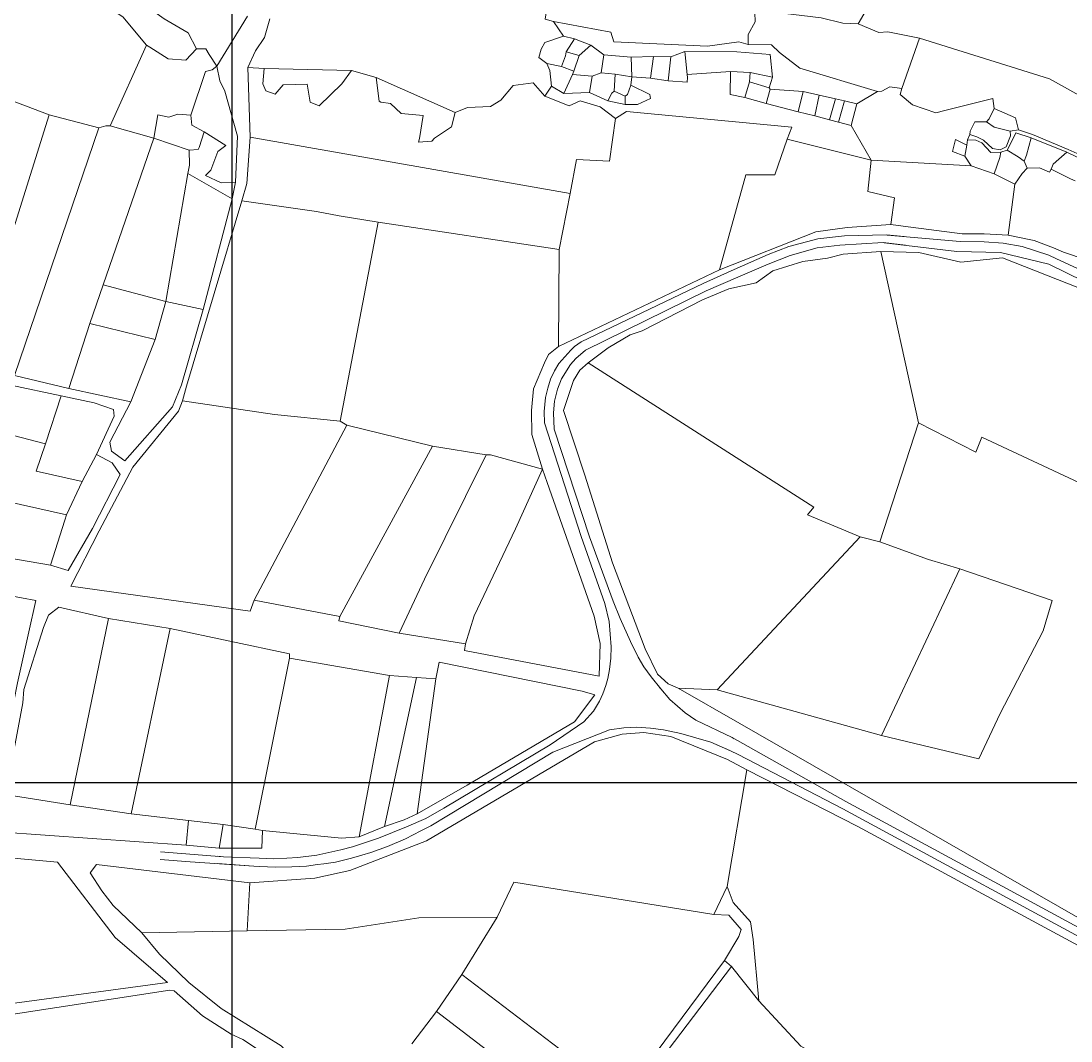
# Model space of a CAD drawing. Header units: metres. Extents: x 548946 to 557077, y 1838800 to 1845419.
# Drawn here: x 550899 to 551401, y 1841876 to 1842365 of the extents above; entities that cross this region are included whole.
import ezdxf

# ---------------------------------------------------------------- set-up
doc = ezdxf.new("R2010")
doc.units = ezdxf.units.M
doc.header["$LTSCALE"] = 28
for name, color, linetype, lineweight in [('10', 7, 'Continuous', 13), ('22', 7, 'Continuous', 13), ('60', 7, 'Continuous', 25)]:
    doc.layers.add(name, color=color, linetype=linetype, lineweight=lineweight)

msp = doc.modelspace()

# ---------------------------------------------------------------- linework, layer by layer
at = {"layer": '10'}
for p, q in [((551323.46, 1842404.3), (551299.53, 1842363.2)), ((550992.64, 1842342.95), (551007.4, 1842366.89)), ((551158.48, 1842357.34), (551153.7, 1842364.39)), ((550941.65, 1842314.41), (550959.07, 1842353)), ((551163.75, 1842356.13), (551171.57, 1842352.98)), ((551171.57, 1842352.98), (551166.05, 1842348.07)), ((551171.57, 1842352.98), (551177.81, 1842348.44)), ((551320.44, 1842332.27), (551328.96, 1842356.43)), ((551159.89, 1842349.83), (551166.05, 1842348.07)), ((551166.05, 1842348.07), (551163.45, 1842340.58)), ((551177.81, 1842348.44), (551176.53, 1842339.72)), ((551177.81, 1842348.44), (551190.85, 1842347.33)), ((551190.85, 1842347.33), (551201.58, 1842347.67)), ((551190.85, 1842347.33), (551191.17, 1842337.88)), ((551201.58, 1842347.67), (551200.2, 1842337.26)), ((551201.58, 1842347.67), (551209.93, 1842347.43)), ((551209.93, 1842347.43), (551208.71, 1842335.92)), ((551209.93, 1842347.43), (551216.57, 1842350.06)), ((551216.57, 1842350.06), (551217.79, 1842338.97)), ((551007.52, 1842342.3), (551008.64, 1842309.03)), ((551015.32, 1842341.79), (551007.52, 1842342.3)), ((551015.32, 1842341.79), (551057.08, 1842340.89)), ((551068.88, 1842337.53), (551057.08, 1842340.89)), ((551068.88, 1842337.53), (551106.66, 1842320.81)), ((551162.87, 1842338.96), (551158.64, 1842329.82)), ((551162.87, 1842338.96), (551163.45, 1842340.58)), ((551162.87, 1842338.96), (551172.24, 1842338.24)), ((551172.24, 1842338.24), (551170.95, 1842330.28)), ((551182.85, 1842331.02), (551183.3, 1842339.07)), ((551183.3, 1842339.07), (551191.17, 1842337.88)), ((551191.17, 1842337.88), (551190.81, 1842333.8)), ((551191.17, 1842337.88), (551200.2, 1842337.26)), ((551200.2, 1842337.26), (551208.71, 1842335.92)), ((551217.79, 1842338.97), (551238.39, 1842340.43)), ((551258.56, 1842337.75), (551247.83, 1842339.86)), ((551256.94, 1842332.64), (551258.56, 1842337.75)), ((551152.76, 1842333.41), (551149.63, 1842328.61)), ((551247.59, 1842335.41), (551256.94, 1842332.64)), ((551257.49, 1842332.01), (551273.16, 1842330.81)), ((551179.76, 1842326.43), (551170.95, 1842330.28)), ((551179.76, 1842326.43), (551187.98, 1842324.56)), ((551188.09, 1842328.54), (551182.85, 1842331.02)), ((551188.09, 1842328.54), (551187.98, 1842324.56)), ((551255.48, 1842325.15), (551245.31, 1842327.97)), ((551273.16, 1842330.81), (551270.91, 1842321.16)), ((551273.16, 1842330.81), (551280.92, 1842329.06)), ((551280.92, 1842329.06), (551278.77, 1842319.12)), ((551280.92, 1842329.06), (551288.77, 1842327.32)), ((551288.77, 1842327.32), (551285.85, 1842317.29)), ((551288.77, 1842327.32), (551293.02, 1842326.36)), ((551293.02, 1842326.36), (551290.13, 1842316.18)), ((551293.02, 1842326.36), (551298.95, 1842324.92)), ((551298.95, 1842324.92), (551308.85, 1842330.83)), ((551255.48, 1842325.15), (551270.91, 1842321.16)), ((551298.95, 1842324.92), (551296.14, 1842314.63)), ((550912.46, 1842319.6), (550874.7, 1842199.53)), ((551270.91, 1842321.16), (551278.77, 1842319.12)), ((551278.77, 1842319.12), (551285.85, 1842317.29)), ((551285.85, 1842317.29), (551290.13, 1842316.18)), ((550936.14, 1842313.39), (550895.9, 1842194.86)), ((550941.65, 1842314.41), (550962.55, 1842308.46)), ((551290.13, 1842316.18), (551296.14, 1842314.63)), ((551296.14, 1842314.63), (551305.76, 1842297.98)), ((551372.23, 1842311.84), (551376.3, 1842312.54)), ((550938.28, 1842238.31), (550962.55, 1842308.46)), ((550962.55, 1842308.46), (550979.39, 1842302.73)), ((551008.64, 1842309.03), (551161.72, 1842281.94)), ((551305.76, 1842297.98), (551265.65, 1842308.05)), ((551351.85, 1842307.76), (551351.63, 1842305.16)), ((551352.94, 1842310.18), (551351.85, 1842307.76)), ((551382.4, 1842308.69), (551399.39, 1842301.74)), ((551367.85, 1842301.78), (551370.9, 1842302.73)), ((551399.39, 1842301.74), (551409.23, 1842296.98)), ((551305.76, 1842297.98), (551353.69, 1842295.33)), ((551380.37, 1842294.18), (551378.92, 1842297.41)), ((550978.73, 1842291.6), (550968.32, 1842230.3)), ((551000.01, 1842279.44), (550978.73, 1842291.6)), ((551001.61, 1842287.41), (551000.01, 1842279.44)), ((551374.49, 1842286.52), (551371.31, 1842262.06)), ((551000.01, 1842279.44), (550986.1, 1842226.43)), ((551156.41, 1842255.17), (551156.19, 1842208.83)), ((551310.44, 1842254.28), (551328.43, 1842172.27)), ((551156.19, 1842208.83), (551233.2, 1842245.42)), ((550963.1, 1842212.04), (550968.32, 1842230.3)), ((550986.1, 1842226.43), (550968.32, 1842230.3)), ((550931.87, 1842219.82), (550921.81, 1842188.58)), ((550951.46, 1842182.22), (550921.81, 1842188.58)), ((550918.21, 1842185.15), (550910.73, 1842162.16)), ((550886.61, 1842168.46), (550910.73, 1842162.16)), ((551095.88, 1842161), (551051.55, 1842079.57)), ((550935.06, 1842156.99), (550928.14, 1842144.06)), ((551300.49, 1842117.56), (551232.12, 1842044.37)), ((550913.08, 1842104.12), (550847.35, 1842115.13)), ((550922.5, 1841989.29), (550940.73, 1842078.54)), ((550940.73, 1842078.54), (550970.25, 1842073.69)), ((550951.62, 1841985.01), (550970.25, 1842073.69)), ((551111.62, 1842066.37), (551079.96, 1842071.5)), ((551010.96, 1841977.64), (551027.43, 1842059.62)), ((551027.43, 1842059.62), (551075.22, 1842051.24)), ((551075.22, 1842051.24), (551060.83, 1841974.04)), ((551088.22, 1842050.28), (551072.93, 1841978.89)), ((551088.22, 1842050.28), (551075.22, 1842051.24)), ((551097.41, 1842049.6), (551088.22, 1842050.28)), ((551097.41, 1842049.6), (551088.54, 1841984.99)), ((551242.89, 1842028.34), (551213.46, 1842045.24)), ((551213.46, 1842045.24), (551232.12, 1842044.37)), ((551246.23, 1842006.14), (551236.92, 1841950.29)), ((550891.39, 1841994.33), (550922.5, 1841989.29)), ((550922.5, 1841989.29), (550951.62, 1841985.01)), ((550995.7, 1841979.92), (550993.72, 1841968.6)), ((550995.7, 1841979.92), (551010.96, 1841977.64)), ((550886.85, 1841976.52), (550978, 1841970.06)), ((551010.96, 1841977.64), (551014.43, 1841977.05)), ((551060.83, 1841974.04), (551072.93, 1841978.89)), ((550935.05, 1841960.7), (551008.48, 1841952.02)), ((551007.24, 1841929.06), (551008.48, 1841952.02)), ((551236.92, 1841950.29), (551230.5, 1841936.86)), ((551109.84, 1841908.15), (551126.82, 1841935.58)), ((550956.82, 1841927.97), (551007.24, 1841929.06)), ((551186.93, 1841849.33), (551235.56, 1841914.78)), ((551238.86, 1841911.92), (551235.56, 1841914.78)), ((551109.84, 1841908.15), (551097.72, 1841890.34)), ((550970.16, 1841900.62), (550820.25, 1841877.57)), ((550970.16, 1841900.62), (550972.24, 1841900.34))]:
    msp.add_line(p, q, dxfattribs=at)
for points in [[(550887.98, 1842428.33), (550903.71, 1842418.43), (550914.31, 1842412.57), (550926.78, 1842403.59), (550940.77, 1842392.22), (550952.97, 1842376.22), (550967.47, 1842365.67), (550979.01, 1842358.91), (550982.92, 1842351.3)], [(550959.07, 1842353), (550947.72, 1842366.63), (550938.18, 1842372.57), (550934.94, 1842372.21), (550933.48, 1842377.04), (550915.99, 1842391.08), (550886.7, 1842406.11), (550875.83, 1842398.68), (550869.33, 1842392.68)], [(551153.7, 1842364.39), (551149.77, 1842365.44), (551153.33, 1842387.9)], [(550936.14, 1842313.39), (550912.46, 1842319.6), (550889.78, 1842328.22), (550880.58, 1842333.88), (550875.73, 1842335.38), (550852.38, 1842344.42), (550830.64, 1842350.54), (550808.38, 1842357.43), (550786.58, 1842364), (550763.73, 1842370.82), (550741.33, 1842376.49)], [(551246.88, 1842353.4), (551246.92, 1842358.2), (551250.25, 1842364.21), (551250.04, 1842368.73)], [(551299.53, 1842363.2), (551292.18, 1842363.5), (551281.77, 1842366.09), (551259.29, 1842368.79), (551250.04, 1842368.73)], [(551018.02, 1842365.58), (551015.47, 1842356.71), (551011.23, 1842350.23), (551007.52, 1842342.3)], [(551153.7, 1842364.39), (551181.22, 1842359.23), (551182.58, 1842354.58), (551206.71, 1842353.48), (551227.42, 1842352.61), (551242.39, 1842354.62), (551246.88, 1842353.4)], [(551328.96, 1842356.43), (551313.72, 1842359.46), (551309.42, 1842359.12), (551299.53, 1842363.2)], [(551150.53, 1842344.22), (551146.67, 1842347.04), (551147.81, 1842351.16), (551149.55, 1842354.3), (551158.48, 1842357.34)], [(551158.48, 1842357.34), (551163.75, 1842356.13), (551159.89, 1842349.83)], [(550982.92, 1842351.3), (550977.75, 1842345.77), (550969.31, 1842346.52), (550960.63, 1842352.01), (550959.07, 1842353)], [(551246.88, 1842353.4), (551258.02, 1842353.15), (551261.85, 1842349.44), (551271.63, 1842341.94), (551308.85, 1842330.83)], [(551426.41, 1842317.28), (551391.12, 1842336.98), (551328.96, 1842356.43)], [(550992.64, 1842342.95), (550988.93, 1842348.48), (550987.41, 1842351.24), (550982.92, 1842351.3)], [(551159.89, 1842349.83), (551159.48, 1842347.96), (551157.55, 1842342.77)], [(551216.57, 1842350.06), (551241.46, 1842349.9), (551257.39, 1842348.52), (551258.56, 1842337.75)], [(550992.64, 1842342.95), (550990.36, 1842341.25), (550987.25, 1842340.47), (550980.2, 1842319.52)], [(551001.61, 1842287.41), (551002.57, 1842309.51), (550996.54, 1842330.94), (550994.12, 1842335.98), (550992.64, 1842342.95)], [(551057.08, 1842340.89), (551052.52, 1842334.52), (551041.55, 1842323.95), (551037.26, 1842325.69), (551035.81, 1842334.32), (551024.45, 1842334.08), (551020.57, 1842329.49), (551016.03, 1842331.08), (551014.73, 1842334.52), (551015.32, 1842341.79)], [(551150.53, 1842344.22), (551157.55, 1842342.77), (551163.45, 1842340.58)], [(551152.76, 1842333.41), (551152, 1842340.95), (551150.53, 1842344.22)], [(551106.66, 1842320.81), (551104.97, 1842313.99), (551096.86, 1842308.55), (551095.57, 1842307.03), (551089.2, 1842306.57), (551089.63, 1842308.29), (551091.4, 1842319.41), (551080.82, 1842320.27), (551075.74, 1842325.05), (551071.2, 1842325.81), (551070.4, 1842326.14), (551068.88, 1842337.53)], [(551172.24, 1842338.24), (551176.53, 1842339.72), (551183.3, 1842339.07)], [(551208.71, 1842335.92), (551217.78, 1842335.31), (551217.81, 1842337.61), (551217.79, 1842338.97)], [(551245.31, 1842327.97), (551238.35, 1842329.44), (551238.39, 1842340.43)], [(551238.39, 1842340.43), (551247.83, 1842339.86), (551247.59, 1842335.41), (551245.31, 1842327.97)], [(551149.63, 1842328.61), (551143.95, 1842334.93), (551134.42, 1842333.67), (551128.48, 1842326.62), (551123.59, 1842323.61), (551112.54, 1842323.21), (551106.66, 1842320.81)], [(551170.95, 1842330.28), (551158.64, 1842329.82), (551152.76, 1842333.41)], [(551190.81, 1842333.8), (551199.91, 1842329.33), (551200.23, 1842327.45), (551193.98, 1842324.54), (551187.98, 1842324.56)], [(551190.81, 1842333.8), (551189.21, 1842329.46), (551188.09, 1842328.54)], [(551256.94, 1842332.64), (551257.49, 1842332.01), (551255.48, 1842325.15)], [(551320.44, 1842332.27), (551314.74, 1842333.1), (551310.87, 1842331.03), (551308.85, 1842330.83)], [(551320.44, 1842332.27), (551319.65, 1842329.38), (551325.56, 1842324.45), (551336.72, 1842320.66), (551341.06, 1842321.71), (551364.07, 1842327.56), (551364.64, 1842322.73)], [(551183.49, 1842317.98), (551176.1, 1842323.57), (551166.52, 1842326.36), (551161.2, 1842323.94), (551149.63, 1842328.61)], [(551182.85, 1842331.02), (551181.6, 1842329.97), (551179.76, 1842326.43)], [(551360.91, 1842316.33), (551362.29, 1842317.83), (551364.64, 1842322.73)], [(551364.64, 1842322.73), (551374.85, 1842318.17), (551376.3, 1842312.54)], [(550980.2, 1842319.52), (550973.95, 1842320.06), (550969.61, 1842318.49), (550964.35, 1842319.73), (550962.55, 1842308.46)], [(550986.57, 1842311.45), (550980.69, 1842314.68), (550980.2, 1842319.52)], [(551161.72, 1842281.94), (551164.74, 1842298.28), (551180.53, 1842297.5), (551183.49, 1842317.98)], [(551265.65, 1842308.05), (551267.83, 1842313.79), (551188.7, 1842321.2), (551183.49, 1842317.98)], [(551352.94, 1842310.18), (551353.2, 1842311.92), (551355.35, 1842316.29), (551360.91, 1842316.33)], [(551360.91, 1842316.33), (551364.59, 1842313.73), (551372.23, 1842311.84)], [(550936.14, 1842313.39), (550939.58, 1842314.43), (550941.65, 1842314.41)], [(550979.39, 1842302.73), (550983.77, 1842303.01), (550984.24, 1842304.04), (550986.57, 1842311.45)], [(550986.57, 1842311.45), (550997, 1842305.06), (550993.07, 1842302.12), (550989.72, 1842293.19), (550987.19, 1842290.56), (550994.78, 1842287.08), (551001.61, 1842287.41)], [(551372.23, 1842311.84), (551372.39, 1842309.61), (551370.31, 1842304.38), (551367.53, 1842302.94), (551363.79, 1842303.48), (551359.56, 1842307.55), (551356.32, 1842309.12), (551352.94, 1842310.18)], [(551376.3, 1842312.54), (551382.99, 1842310.28), (551400.1, 1842303.13), (551410.03, 1842298.58), (551413.07, 1842298.13)], [(551004.58, 1842278.46), (551006.98, 1842286.79), (551008.64, 1842309.03)], [(551265.65, 1842308.05), (551259.69, 1842290.9), (551245.8, 1842290.89), (551233.2, 1842245.42)], [(551350.58, 1842299.94), (551344.73, 1842302.05), (551346.16, 1842307.78), (551348, 1842306.88), (551351.63, 1842305.16)], [(551367.85, 1842301.78), (551363.04, 1842301.7), (551358.73, 1842306.2), (551355.8, 1842307.5), (551351.85, 1842307.76)], [(551370.9, 1842302.73), (551372.44, 1842305.75), (551375.07, 1842311.08), (551382.4, 1842308.69)], [(551378.92, 1842297.41), (551380.15, 1842300.31), (551382.4, 1842308.69)], [(550978.73, 1842291.6), (550979.56, 1842295.52), (550979.39, 1842302.73)], [(551353.69, 1842295.33), (551350.58, 1842299.94), (551351.63, 1842305.16)], [(551364.71, 1842291.49), (551367.35, 1842299.27), (551367.85, 1842301.78)], [(551378.92, 1842297.41), (551376.15, 1842299.54), (551370.9, 1842302.73)], [(551391.87, 1842293.66), (551392.88, 1842296.08), (551395.59, 1842298.42), (551399.39, 1842301.74)], [(551315.24, 1842267.19), (551316.93, 1842279.97), (551304.23, 1842282.95), (551305.76, 1842297.98)], [(551374.49, 1842286.52), (551364.71, 1842291.49), (551353.69, 1842295.33)], [(551380.37, 1842294.18), (551377.96, 1842291.63), (551374.49, 1842286.52)], [(551391.87, 1842293.66), (551391.07, 1842292.25), (551386.34, 1842294.28), (551380.37, 1842294.18)], [(551403.42, 1842288.09), (551401.23, 1842289.04), (551391.87, 1842293.66)], [(551051.74, 1842172.99), (551069.85, 1842268.31), (551156.41, 1842255.17), (551161.72, 1842281.94)], [(550976.16, 1842182.71), (550978.15, 1842189.71), (551004.58, 1842278.46)], [(551004.58, 1842278.46), (551040.41, 1842273.38), (551051.23, 1842271.3), (551069.85, 1842268.31)], [(551233.2, 1842245.42), (551279.3, 1842263.67), (551294.25, 1842265.67), (551315.24, 1842267.19), (551321.01, 1842266.44)], [(551321.01, 1842266.44), (551349.37, 1842262.75), (551359.85, 1842262.68), (551371.31, 1842262.06)], [(551371.31, 1842262.06), (551382.17, 1842259.88), (551383.7, 1842259.49), (551393.01, 1842256.03), (551397.86, 1842253.96), (551408.59, 1842250.31), (551413.02, 1842246.23), (551434.5, 1842238.36), (551453.72, 1842229.96)], [(551170.34, 1842200.88), (551179.84, 1842208.11), (551190.4, 1842214.35), (551196.2, 1842216.23), (551225.1, 1842231.17), (551237.73, 1842236.29), (551250.79, 1842239.31), (551258.69, 1842245.06), (551273.13, 1842249.4), (551284.85, 1842251.12), (551292.41, 1842253), (551310.44, 1842254.28)], [(551427.37, 1842133.31), (551456.96, 1842212.32), (551443.12, 1842221.86), (551368.65, 1842251.25), (551348.71, 1842249.21), (551328.51, 1842253.75), (551310.44, 1842254.28)], [(550931.87, 1842219.82), (550938.28, 1842238.31), (550968.32, 1842230.3)], [(550951.46, 1842182.22), (550941.37, 1842163.02), (550942.18, 1842158.58), (550948.59, 1842153.97), (550971.42, 1842179.89), (550975.71, 1842190.35), (550986.1, 1842226.43)], [(550931.87, 1842219.82), (550963.1, 1842212.04), (550951.46, 1842182.22)], [(551148.55, 1842150.03), (551143.45, 1842166.66), (551143.28, 1842178.08), (551144.2, 1842188.54), (551149.42, 1842200.86), (551151.42, 1842204.95), (551156.19, 1842208.83)], [(551213.46, 1842045.24), (551208.71, 1842047.19), (551203.53, 1842051.83), (551197.68, 1842063.98), (551181.95, 1842105.13), (551168.71, 1842147.2), (551158.62, 1842178.19), (551161.03, 1842185.76), (551163.4, 1842192.53), (551166.42, 1842197.5), (551170.34, 1842200.88)], [(551300.49, 1842117.56), (551275.34, 1842128.18), (551278.28, 1842131.83), (551170.34, 1842200.88)], [(550921.81, 1842188.58), (550895.9, 1842194.86), (550874.7, 1842199.53)], [(550918.21, 1842185.15), (550894.12, 1842190.28), (550886.61, 1842168.46)], [(550935.06, 1842156.99), (550943.5, 1842175.37), (550943.14, 1842178.64), (550933.91, 1842181.85), (550918.21, 1842185.15)], [(551010.58, 1842087.32), (551008.53, 1842081.99), (550922.81, 1842094.01), (550936.38, 1842120.51), (550952.51, 1842151), (550974.29, 1842177.77), (550976.16, 1842182.71)], [(550976.16, 1842182.71), (551020.23, 1842176.23), (551051.74, 1842172.99)], [(551051.55, 1842079.57), (551010.58, 1842087.32), (551054.89, 1842171.1)], [(551051.74, 1842172.99), (551054.89, 1842171.1), (551095.88, 1842161)], [(551300.49, 1842117.56), (551309.91, 1842115.22), (551328.43, 1842172.27)], [(551328.43, 1842172.27), (551355.87, 1842158.17), (551358.72, 1842165.28), (551427.37, 1842133.31)], [(550910.73, 1842162.16), (550906.19, 1842149.14), (550928.14, 1842144.06), (550920.77, 1842128.09)], [(551079.96, 1842071.5), (551092.05, 1842097.32), (551121.57, 1842156.82), (551095.88, 1842161)], [(550913.08, 1842104.12), (550921.53, 1842101.45), (550933.22, 1842121.6), (550946.35, 1842147.54), (550942.49, 1842153.02), (550935.06, 1842156.99)], [(551148.55, 1842150.03), (551123.63, 1842156.82), (551121.57, 1842156.82)], [(551111.62, 1842066.37), (551115.78, 1842079.82), (551135.57, 1842121.42), (551148.55, 1842150.03)], [(551148.55, 1842150.03), (551150.73, 1842143.72), (551173.17, 1842079.73), (551176.16, 1842066.62), (551175.57, 1842050.85)], [(550855.02, 1842140.93), (550876.46, 1842138.06), (550920.77, 1842128.09)], [(550920.77, 1842128.09), (550919.89, 1842125.64), (550913.08, 1842104.12)], [(551309.91, 1842115.22), (551333.16, 1842106.83), (551348.24, 1842102.36), (551392.38, 1842087.12)], [(551232.12, 1842044.37), (551310.74, 1842022.51), (551348.24, 1842102.36)], [(550844.17, 1842098.71), (550905.96, 1842087.16), (550902.65, 1842072.1), (550897.26, 1842047.7), (550895.55, 1842038.78), (550890.71, 1842017.85), (550882.3, 1841994.47)], [(551392.38, 1842087.12), (551388.03, 1842072.63), (551367.56, 1842033.03), (551357.34, 1842011.29), (551310.74, 1842022.51)], [(550940.73, 1842078.54), (550917.04, 1842083.92), (550912.15, 1842080.12), (550909.68, 1842074.2), (550900.31, 1842044.5), (550899.87, 1842038.22), (550895.11, 1842013.43), (550891.39, 1841994.33)], [(551079.96, 1842071.5), (551051.09, 1842077.48), (551051.55, 1842079.57)], [(550970.25, 1842073.69), (551027.39, 1842061.68), (551027.43, 1842059.62)], [(551175.57, 1842050.85), (551111.15, 1842063.15), (551111.62, 1842066.37)], [(551097.41, 1842049.6), (551098.97, 1842057.69), (551167.46, 1842043.78), (551173.47, 1842042)], [(551173.47, 1842042), (551163.86, 1842029), (551112.5, 1841998.71), (551088.54, 1841984.99)], [(551650.83, 1841992.03), (551624.05, 1841973.43), (551484.49, 1841923.05), (551450.81, 1841909.6), (551449.49, 1841908.75), (551431.63, 1841919.95), (551242.89, 1842028.34)], [(551209.9, 1842022.1), (551196.96, 1842023.92), (551186.58, 1842023.23), (551173.36, 1842019.44), (551093.06, 1841972.17), (551056.22, 1841957.85), (551039.52, 1841954.19), (551008.48, 1841952.02)], [(551246.23, 1842006.14), (551237.08, 1842010.97), (551209.9, 1842022.1)], [(551708.62, 1841704.14), (551690.44, 1841761.37), (551689.66, 1841763.53), (551687.67, 1841766.42), (551426.66, 1841910.21), (551299.39, 1841979.02), (551246.23, 1842006.14)], [(550951.62, 1841985.01), (550979.1, 1841981.84), (550995.7, 1841979.92)], [(551072.93, 1841978.89), (551082.34, 1841982.22), (551088.54, 1841984.99)], [(550993.72, 1841968.6), (550978, 1841970.06), (550979.1, 1841981.84)], [(550993.72, 1841968.6), (551014.11, 1841968.56), (551014.43, 1841977.05)], [(551060.83, 1841974.04), (551052.31, 1841973.38), (551014.43, 1841977.05)], [(550805.02, 1841952.6), (550805.44, 1841956.94), (550820.55, 1841963.58), (550828.94, 1841966.14), (550841.12, 1841967.6), (550847.9, 1841968.03), (550916.47, 1841961.88)], [(550916.47, 1841961.88), (550944.02, 1841925.81), (550968.97, 1841904.23)], [(550935.05, 1841960.7), (550932.06, 1841956.77), (550937.56, 1841948.09), (550943.09, 1841941.07), (550956.82, 1841927.97), (550965.26, 1841917.89)], [(551230.5, 1841936.86), (551134.77, 1841952.24), (551126.82, 1841935.58)], [(551236.92, 1841950.29), (551239.75, 1841942.5), (551248.05, 1841933.33), (551249.23, 1841924.9), (551252.08, 1841895.46)], [(551126.82, 1841935.58), (551089.27, 1841935.3), (551054.08, 1841929.78), (551007.24, 1841929.06)], [(551230.5, 1841936.86), (551237.7, 1841936.57), (551243.49, 1841929.71), (551242.41, 1841926.21), (551235.56, 1841914.78)], [(550965.26, 1841917.89), (550979.19, 1841904.28), (550994.77, 1841891.78), (551023.39, 1841874.02), (551055.49, 1841838.99), (551074.58, 1841822.18), (551085.79, 1841813.5)], [(551187.41, 1841844.18), (551238.86, 1841911.92), (551252.08, 1841895.46)], [(551159.12, 1841817.97), (551170.85, 1841834.34), (551186.93, 1841849.33), (551109.84, 1841908.15)], [(550968.97, 1841904.23), (550840.21, 1841886.81), (550831.43, 1841882.49)], [(550972.24, 1841900.34), (550985.79, 1841888.35), (550999.53, 1841879.54)], [(551252.08, 1841895.46), (551272.11, 1841873.74), (551282.88, 1841867.95), (551224.26, 1841799.8)], [(551086.01, 1841874.94), (551097.72, 1841890.34), (551170.85, 1841834.34)], [(550999.53, 1841879.54), (551005.02, 1841876.92), (551017.7, 1841868.68), (551022.14, 1841864.17)]]:
    msp.add_lwpolyline(points, dxfattribs=at)
at = {"layer": '22'}
for p, q in [((551311.98, 1842258.42), (551346.85, 1842254.2)), ((551167, 1842117.85), (551178.3, 1842085.77)), ((551167, 1842117.85), (551178.3, 1842085.77)), ((551182.31, 1842086.79), (551171, 1842117.58)), ((551182.31, 1842086.79), (551171, 1842117.58)), ((551010.3, 1841960.02), (550993.01, 1841961.16))]:
    msp.add_line(p, q, dxfattribs=at)
for points in [[(551167.06, 1842210.97), (551225.45, 1842238.99), (551238.82, 1842244.98), (551256.41, 1842252.82), (551266.38, 1842256.69), (551280.28, 1842260.32), (551293, 1842261.67), (551313.13, 1842262.14), (551321.64, 1842261.41)], [(551167.06, 1842210.97), (551225.45, 1842238.99), (551238.82, 1842244.98), (551256.41, 1842252.82), (551266.38, 1842256.69), (551280.28, 1842260.32), (551293, 1842261.67), (551313.13, 1842262.14), (551313.36, 1842262.12)], [(551313.36, 1842262.12), (551348.38, 1842259.1), (551359.87, 1842258.85), (551368.97, 1842258.17), (551377.98, 1842256.64)], [(551169.1, 1842207.05), (551226.74, 1842235.45), (551242.02, 1842241.99), (551256.46, 1842248.22), (551266.98, 1842252.3), (551279.95, 1842255.97), (551290.78, 1842257.25), (551311.44, 1842258.49), (551322.17, 1842257.19)], [(551169.1, 1842207.05), (551226.74, 1842235.45), (551242.02, 1842241.99), (551256.46, 1842248.22), (551266.98, 1842252.3), (551279.95, 1842255.97), (551290.78, 1842257.25), (551311.44, 1842258.49), (551311.98, 1842258.42)], [(551377.98, 1842256.64), (551390.77, 1842252.42), (551394.54, 1842250.79), (551410.68, 1842243.16)], [(551407.41, 1842240), (551390.72, 1842248.22), (551367.66, 1842253.69), (551346.85, 1842254.2)], [(551149.94, 1842184.39), (551151.01, 1842188.83), (551152.38, 1842193.13), (551154.31, 1842197.16), (551156.38, 1842200.56), (551161.98, 1842207.02), (551163.87, 1842208.71), (551167.06, 1842210.97)], [(551149.94, 1842184.39), (551151.01, 1842188.83), (551152.38, 1842193.13), (551154.31, 1842197.16), (551156.38, 1842200.56), (551161.98, 1842207.02), (551163.87, 1842208.71), (551167.06, 1842210.97)], [(551169.1, 1842207.05), (551164.45, 1842202.97), (551161.92, 1842200.12), (551157.63, 1842193.28), (551155.62, 1842188.28), (551154.18, 1842182.63)], [(551169.1, 1842207.05), (551164.45, 1842202.97), (551161.92, 1842200.12), (551157.63, 1842193.28), (551155.62, 1842188.28), (551154.18, 1842182.63)], [(551149.94, 1842184.39), (551149.31, 1842177.62), (551149.41, 1842172.14), (551167, 1842117.85)], [(551149.94, 1842184.39), (551149.31, 1842177.62), (551149.41, 1842172.14), (551167, 1842117.85)], [(551171, 1842117.58), (551154.07, 1842169.12), (551153.7, 1842177.06), (551154.18, 1842182.63)], [(551171, 1842117.58), (551154.07, 1842169.12), (551153.7, 1842177.06), (551154.18, 1842182.63)], [(551012.86, 1841963.79), (551019.59, 1841963.54), (551026.19, 1841963.87), (551031.4, 1841964.19), (551040.47, 1841965.28), (551051.91, 1841967.76), (551057.57, 1841969.28), (551069.99, 1841973.34), (551083.41, 1841978.8), (551092.64, 1841982.76), (551101.27, 1841987.72), (551152.23, 1842018.06), (551168.3, 1842029.08), (551172.89, 1842034.17), (551175.72, 1842038.88), (551177.41, 1842042.49), (551178.84, 1842046.42), (551179.72, 1842049.73), (551180.58, 1842054.15), (551181.14, 1842059.56), (551181.33, 1842065.04), (551180.35, 1842077.08), (551178.3, 1842085.77)], [(551180.57, 1842054.1), (551180.58, 1842054.15), (551181.14, 1842059.56), (551181.33, 1842065.04), (551180.35, 1842077.08), (551178.3, 1842085.77)], [(551182.31, 1842086.79), (551185.63, 1842078.56), (551190.53, 1842067.6), (551194.21, 1842060.03), (551197.03, 1842055.32), (551198.67, 1842053.01)], [(551182.31, 1842086.79), (551185.63, 1842078.56), (551190.53, 1842067.6), (551194.21, 1842060.03), (551197.03, 1842055.32), (551200.42, 1842050.56)], [(551200.42, 1842050.56), (551205.09, 1842044.82), (551209.4, 1842039.83), (551216.71, 1842033.43), (551221.9, 1842029.87)], [(551204.53, 1842045.51), (551205.09, 1842044.82), (551209.4, 1842039.83), (551216.71, 1842033.43), (551221.9, 1842029.87)], [(551012.86, 1841963.79), (551019.59, 1841963.54), (551026.19, 1841963.87), (551031.4, 1841964.19), (551040.47, 1841965.28), (551051.91, 1841967.76), (551057.57, 1841969.28), (551069.99, 1841973.34), (551083.41, 1841978.8), (551092.64, 1841982.76), (551101.27, 1841987.72), (551152.23, 1842018.06), (551168.3, 1842029.08), (551172.89, 1842034.17), (551175.72, 1842038.88), (551176.51, 1842040.58)], [(551010.3, 1841960.02), (551013.29, 1841959.82), (551020.62, 1841959.42), (551028.48, 1841959.63), (551035.56, 1841960.04), (551040.87, 1841960.69), (551043.83, 1841961.04), (551049.44, 1841961.85), (551057.14, 1841963.84), (551062.07, 1841965.17), (551066.33, 1841966.46), (551074.25, 1841969.32), (551082.91, 1841973.11), (551090.24, 1841976.82), (551095.01, 1841979.35), (551103.53, 1841984.36), (551153.48, 1842014.58), (551180.54, 1842025.27), (551187.44, 1842026.17), (551193.54, 1842026.54), (551200.1, 1842026.03), (551206.42, 1842025.18), (551214.72, 1842023.47), (551228.99, 1842019.25), (551238.21, 1842015.38)], [(551010.3, 1841960.02), (551013.29, 1841959.82), (551020.62, 1841959.42), (551028.48, 1841959.63), (551035.56, 1841960.04), (551040.87, 1841960.69), (551043.83, 1841961.04), (551049.44, 1841961.85), (551057.14, 1841963.84), (551062.07, 1841965.17), (551066.33, 1841966.46), (551074.25, 1841969.32), (551082.91, 1841973.11), (551090.24, 1841976.82), (551095.01, 1841979.35), (551103.53, 1841984.36), (551153.48, 1842014.58), (551180.54, 1842025.27), (551187.44, 1842026.17), (551193.54, 1842026.54), (551200.1, 1842026.03), (551206.42, 1842025.18), (551214.72, 1842023.47), (551228.99, 1842019.25), (551238.51, 1842015.25), (551242.13, 1842013.36)], [(551221.9, 1842029.87), (551239.24, 1842021.5), (551240.22, 1842020.95)], [(551221.9, 1842029.87), (551239.24, 1842021.5), (551293.68, 1841990.86), (551429.76, 1841917.13), (551687.27, 1841775.63)], [(551428.35, 1841913.7), (551292.21, 1841987.46), (551242.13, 1842013.36)], [(551012.86, 1841963.79), (550995.8, 1841964.51), (550965.73, 1841966.81)], [(551012.86, 1841963.79), (550995.8, 1841964.51), (550993.11, 1841964.72)], [(551010.3, 1841960.02), (550979.94, 1841962.03), (550965.55, 1841963.08)]]:
    msp.add_lwpolyline(points, dxfattribs=at)
at = {"layer": '60'}
for p, q in [((551000, 1840000), (551000, 1845000)), ((549000, 1842000), (552000, 1842000))]:
    msp.add_line(p, q, dxfattribs=at)

doc.saveas('drawing.dxf')
